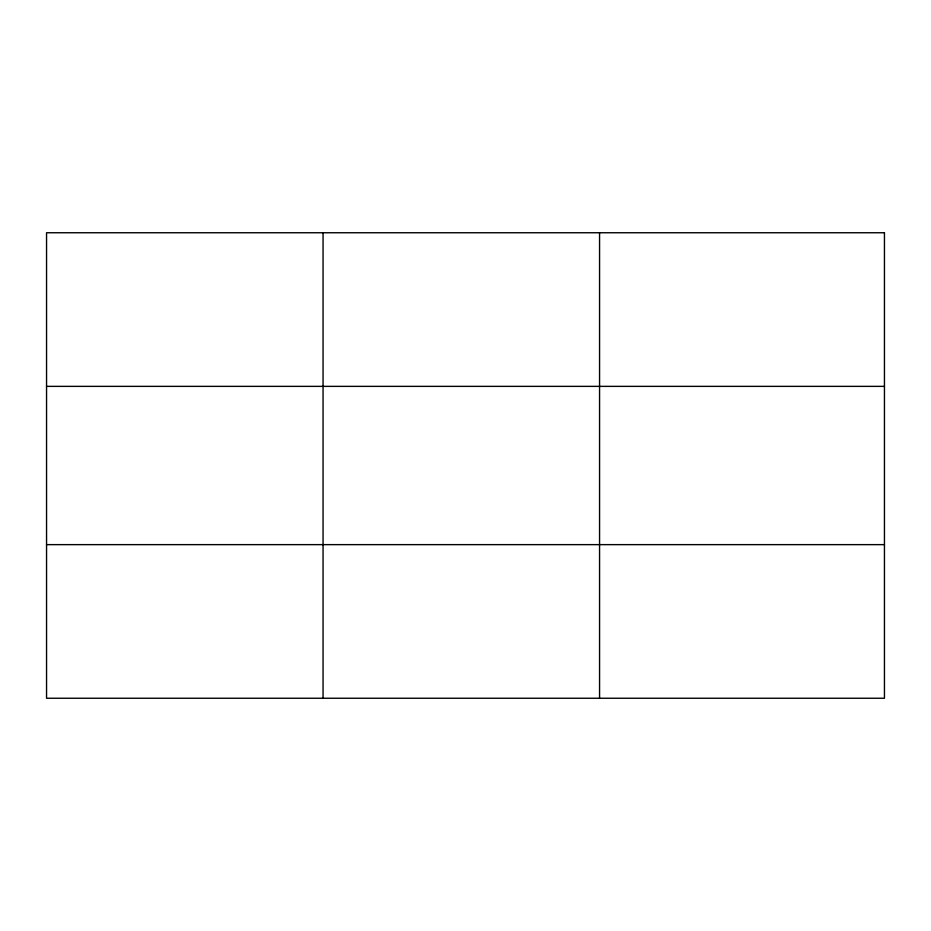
<?xml version="1.0" encoding="UTF-8"?>
<svg xmlns="http://www.w3.org/2000/svg" width="931" height="931" viewBox="0 0 931 931"><rect width="100%" height="100%" fill="white"/><g stroke="black" fill="none" stroke-linecap="round" stroke-linejoin="round"><path stroke-width="1.4" d="M323.057 698.25L323.057 232.75M599.564 698.25L599.564 232.75M46.55 386.365L884.45 386.365M46.55 544.635L884.45 544.635M884.45 232.75L46.55 232.75L46.55 698.25L884.45 698.25L884.45 232.75"/></g></svg>
